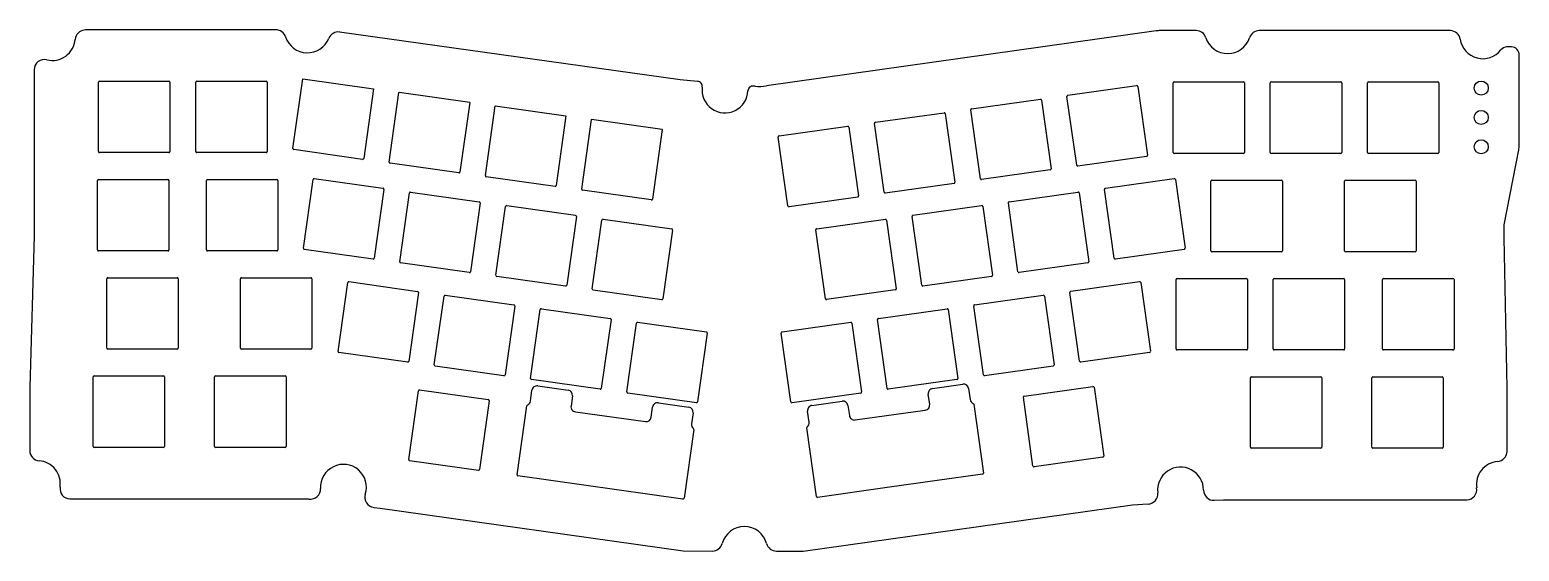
# Model space of a CAD drawing. Header units: millimetres. Extents: x -146 to 146, y -51 to 51.
import ezdxf

# ---------------------------------------------------------------- set-up
doc = ezdxf.new("R2010")
doc.units = ezdxf.units.MM
doc.layers.get('0').update_dxf_attribs({"linetype": 'CONTINUOUS'})

msp = doc.modelspace()

# ---------------------------------------------------------------- linework, layer by layer
for p, q in [((-97.71, 51.04), (-134.39, 51.04)), ((-18.46, 41.24), (-85.22, 50.6)), ((74.77, 50.82), (-1.56, 40.07)), ((82.64, 50.89), (75.63, 50.89)), ((132.18, 50.89), (95.01, 50.89)), ((144.45, 47.68), (143.54, 47.68)), ((145.95, 28.49), (145.95, 46.18)), ((-145.1, 43.24), (-145.1, 10.69)), ((-132.28, 40.99), (-118.68, 40.99)), ((-113.23, 40.99), (-99.63, 40.99)), ((-94.38, 27.8), (-92.46, 41.44)), ((-92.45, 41.47), (-78.59, 39.52)), ((-15.08, 40.95), (-18.46, 41.24)), ((-132.48, 27.19), (-132.48, 40.79)), ((-118.48, 40.79), (-118.48, 27.19)), ((-113.43, 27.19), (-113.43, 40.79)), ((-99.43, 40.79), (-99.43, 27.19)), ((-78.6, 39.49), (-80.51, 25.85)), ((-75.51, 25.15), (-73.6, 38.79)), ((-73.59, 38.82), (-59.73, 36.87)), ((-3.79, 40.01), (-4.13, 40.04)), ((59.22, 24.53), (57.32, 38)), ((57.49, 38.23), (70.96, 40.12)), ((71.19, 39.95), (73.08, 26.48)), ((78.12, 27.03), (78.12, 40.64)), ((78.32, 40.84), (91.92, 40.84)), ((92.12, 40.64), (92.12, 27.03)), ((97.17, 27.03), (97.17, 40.64)), ((97.37, 40.84), (110.97, 40.84)), ((111.17, 40.64), (111.17, 27.03)), ((116.22, 27.03), (116.22, 40.64)), ((116.42, 40.84), (130.02, 40.84)), ((130.22, 40.64), (130.22, 27.03)), ((-59.73, 36.84), (-61.65, 23.2)), ((-56.65, 22.5), (-54.73, 36.14)), ((-54.72, 36.17), (-40.87, 34.22)), ((40.35, 21.88), (38.46, 35.35)), ((38.63, 35.58), (52.1, 37.47)), ((52.33, 37.3), (54.22, 23.83)), ((-40.87, 34.18), (-42.78, 20.55)), ((-37.79, 19.85), (-35.87, 33.49)), ((-35.86, 33.52), (-22, 31.57)), ((0.9, 30.28), (14.37, 32.17)), ((21.49, 19.23), (19.6, 32.7)), ((19.77, 32.93), (33.23, 34.82)), ((33.46, 34.65), (35.35, 21.18)), ((-22, 31.53), (-23.92, 17.9)), ((2.62, 16.58), (0.73, 30.05)), ((14.6, 32), (16.49, 18.53)), ((-118.68, 26.99), (-132.28, 26.99)), ((-99.63, 26.99), (-113.23, 26.99)), ((-80.74, 25.68), (-94.21, 27.58)), ((91.92, 26.83), (78.32, 26.83)), ((110.97, 26.83), (97.37, 26.83)), ((130.02, 26.83), (116.42, 26.83)), ((142.99, 12.85), (145.86, 27.53)), ((-61.88, 23.03), (-75.34, 24.93)), ((54.05, 23.6), (40.58, 21.71)), ((72.91, 26.25), (59.44, 24.36)), ((-132.67, 7.94), (-132.67, 21.55)), ((-132.47, 21.75), (-118.87, 21.75)), ((-118.67, 21.55), (-118.67, 7.94)), ((-111.34, 7.94), (-111.34, 21.55)), ((-111.14, 21.75), (-97.54, 21.75)), ((-97.34, 21.55), (-97.34, 7.94)), ((-92.32, 8.27), (-90.42, 21.75)), ((-90.19, 21.92), (-76.73, 20.02)), ((-43.01, 20.38), (-56.48, 22.27)), ((35.18, 20.95), (21.71, 19.06)), ((64.86, 20.03), (78.33, 21.92)), ((78.56, 21.75), (80.45, 8.28)), ((85.54, 7.79), (85.54, 21.4)), ((85.74, 21.6), (99.34, 21.6)), ((99.54, 21.4), (99.54, 7.79)), ((111.74, 7.79), (111.74, 21.4)), ((111.94, 21.6), (125.54, 21.6)), ((125.74, 21.4), (125.74, 7.79)), ((-76.56, 19.8), (-78.45, 6.32)), ((-73.45, 5.63), (-71.56, 19.1)), ((-71.33, 19.27), (-57.86, 17.37)), ((-24.15, 17.73), (-37.62, 19.62)), ((16.32, 18.3), (2.85, 16.41)), ((46, 17.38), (59.47, 19.27)), ((59.69, 19.1), (61.58, 5.63)), ((66.58, 6.33), (64.69, 19.8)), ((-57.69, 17.15), (-59.59, 3.68)), ((-54.59, 2.97), (-52.69, 16.44)), ((-52.47, 16.62), (-39, 14.72)), ((27.13, 14.73), (40.6, 16.62)), ((40.83, 16.45), (42.72, 2.97)), ((47.72, 3.68), (45.83, 17.15)), ((-38.83, 14.49), (-40.72, 1.02)), ((-35.72, 0.32), (-33.83, 13.79)), ((-33.6, 13.96), (-20.13, 12.07)), ((-19.96, 11.84), (-21.86, -1.63)), ((9.99, -1.62), (8.1, 11.85)), ((8.27, 12.07), (21.74, 13.97)), ((21.96, 13.8), (23.85, 0.32)), ((28.85, 1.03), (26.96, 14.5)), ((142.99, 10.3), (142.99, 12.85)), ((-145.1, 10.69), (-145.95, -18.91)), ((143.56, -19.06), (142.99, 10.3)), ((-118.87, 7.74), (-132.47, 7.74)), ((-97.54, 7.74), (-111.14, 7.74)), ((-78.68, 6.15), (-92.15, 8.05)), ((80.28, 8.05), (66.81, 6.16)), ((99.34, 7.59), (85.74, 7.59)), ((125.54, 7.59), (111.94, 7.59)), ((-59.81, 3.51), (-73.28, 5.4)), ((61.41, 5.4), (47.94, 3.51)), ((-130.86, -11.3), (-130.86, 2.31)), ((-130.66, 2.51), (-117.06, 2.51)), ((-116.86, 2.31), (-116.86, -11.3)), ((-104.67, -11.3), (-104.67, 2.31)), ((-104.47, 2.51), (-90.87, 2.51)), ((-90.67, 2.31), (-90.67, -11.3)), ((-85.53, -11.92), (-83.64, 1.56)), ((-83.41, 1.73), (-69.94, -0.17)), ((-40.95, 0.85), (-54.42, 2.75)), ((-22.08, -1.8), (-35.55, 0.09)), ((23.68, 0.1), (10.21, -1.79)), ((42.55, 2.75), (29.08, 0.86)), ((58.08, -0.16), (71.55, 1.73)), ((71.77, 1.56), (73.66, -11.91)), ((78.69, -11.45), (78.69, 2.15)), ((78.89, 2.35), (92.49, 2.35)), ((92.69, 2.15), (92.69, -11.45)), ((97.74, -11.45), (97.74, 2.15)), ((97.94, 2.35), (111.54, 2.35)), ((111.74, 2.15), (111.74, -11.45)), ((119.17, -11.45), (119.17, 2.15)), ((119.37, 2.35), (132.97, 2.35)), ((133.17, 2.15), (133.17, -11.45)), ((-69.77, -0.39), (-71.67, -13.87)), ((-66.67, -14.56), (-64.77, -1.09)), ((-64.55, -0.92), (-51.08, -2.82)), ((39.21, -2.81), (52.68, -0.92)), ((52.91, -1.09), (54.8, -14.56)), ((59.8, -13.86), (57.91, -0.39)), ((-50.91, -3.04), (-52.8, -16.51)), ((-47.8, -17.22), (-45.91, -3.75)), ((-45.68, -3.58), (-32.21, -5.47)), ((-32.04, -5.7), (-33.94, -19.17)), ((22.07, -19.16), (20.18, -5.69)), ((20.35, -5.46), (33.82, -3.57)), ((34.04, -3.74), (35.94, -17.22)), ((40.93, -16.51), (39.04, -3.04)), ((-28.94, -19.87), (-27.04, -6.4)), ((-26.82, -6.23), (-13.35, -8.12)), ((-13.18, -8.35), (-15.07, -21.82)), ((3.21, -21.81), (1.31, -8.34)), ((1.48, -8.12), (14.95, -6.22)), ((15.18, -6.39), (17.07, -19.87)), ((-117.06, -11.5), (-130.66, -11.5)), ((-90.87, -11.5), (-104.47, -11.5)), ((92.49, -11.65), (78.89, -11.65)), ((111.54, -11.65), (97.94, -11.65)), ((132.97, -11.65), (119.37, -11.65)), ((-71.89, -14.04), (-85.36, -12.14)), ((73.49, -12.14), (60.02, -14.03)), ((-133.53, -30.53), (-133.53, -16.93)), ((-133.33, -16.73), (-119.73, -16.73)), ((-119.53, -16.93), (-119.53, -30.53)), ((-109.72, -30.53), (-109.72, -16.93)), ((-109.52, -16.73), (-95.92, -16.73)), ((-95.72, -16.93), (-95.72, -30.53)), ((-53.03, -16.68), (-66.5, -14.79)), ((-34.16, -19.34), (-47.63, -17.44)), ((35.76, -17.44), (22.3, -19.33)), ((54.63, -14.79), (41.16, -16.68)), ((93.26, -30.69), (93.26, -17.09)), ((93.46, -16.89), (107.06, -16.89)), ((107.26, -17.09), (107.26, -30.69)), ((117.07, -30.69), (117.07, -17.09)), ((117.27, -16.89), (130.87, -16.89)), ((131.07, -17.09), (131.07, -30.69)), ((-145.95, -18.91), (-145.95, -31.35)), ((-71.68, -33.1), (-69.78, -19.63)), ((-69.56, -19.45), (-56.09, -21.35)), ((-47.83, -21.67), (-47.53, -19.53)), ((-46.4, -18.68), (-40.45, -19.51)), ((-15.3, -21.99), (-28.77, -20.1)), ((16.9, -20.09), (3.43, -21.98)), ((30.41, -22.29), (30.13, -20.3)), ((30.98, -19.18), (36.92, -18.34)), ((38.05, -19.19), (38.35, -21.35)), ((48.94, -20.68), (62.41, -18.79)), ((62.63, -18.96), (64.52, -32.44)), ((143.56, -31.5), (143.56, -19.06)), ((-55.92, -21.58), (-57.81, -35.05)), ((-50.45, -36.08), (-48.56, -22.61)), ((-39.6, -20.64), (-39.88, -22.62)), ((-24.15, -24.83), (-23.88, -22.85)), ((-22.75, -22), (-16.8, -22.84)), ((7.33, -22.5), (13.27, -21.66)), ((14.4, -22.51), (14.68, -24.49)), ((39.06, -22.28), (40.95, -35.75)), ((50.66, -34.38), (48.77, -20.91)), ((-39.03, -23.75), (-25.28, -25.68)), ((-15.95, -23.97), (-16.26, -26.12)), ((6.78, -25.77), (6.48, -23.63)), ((15.81, -25.35), (29.55, -23.41)), ((-15.83, -27.21), (-17.73, -40.69)), ((8.22, -40.35), (6.33, -26.88)), ((-119.73, -30.73), (-133.33, -30.73)), ((-95.92, -30.73), (-109.52, -30.73)), ((107.06, -30.89), (93.46, -30.89)), ((130.87, -30.89), (117.27, -30.89)), ((-58.04, -35.22), (-71.51, -33.32)), ((64.35, -32.66), (50.88, -34.55)), ((-17.95, -40.86), (-50.28, -36.31)), ((40.78, -35.98), (22.11, -38.6)), ((-137.82, -40.82), (-91.37, -40.82)), ((-91.37, -40.82), (-91.23, -40.84)), ((22.11, -38.6), (8.44, -40.52)), ((-78.54, -42.49), (-77.3, -42.65)), ((-77.3, -42.65), (-17.87, -51)), ((5.62, -51.04), (70.13, -41.98)), ((70.13, -41.98), (73.24, -41.8)), ((86.2, -41.08), (88.02, -40.98)), ((88.02, -40.98), (135.42, -40.98)), ((-17.87, -51), (-12.17, -51.01)), ((0.37, -51.03), (5.62, -51.04))]:
    msp.add_line(p, q)
for centre in [(138.5, 39.64), (138.5, 33.89), (138.5, 28.14)]:
    msp.add_circle(centre, 1.38)
for centre, radius, start, end in [((-135.05, 49.01), 2, 96.1695, 175.2738), ((-134.39, 42.91), 8.14, 90, 96.1695), ((-97.71, 49.04), 2, 17.9204, 90), ((-91.53, 51.04), 4.5, 197.9204, 338.1288), ((-85.49, 48.62), 2, 82.0117, 158.1288), ((76.44, 34.99), 15.93, 92.9176, 96.0234), ((82.64, 48.89), 2, 17.9192, 89.9988), ((95.01, 48.89), 2, 89.9988, 162.0785), ((132.18, 42.75), 8.14, 87.9384, 89.9989), ((132.4, 48.89), 2, 8.8843, 87.9384), ((-141.53, 49.54), 4.5, 255.997, 355.2738), ((88.83, 50.89), 4.5, 197.9192, 342.0785), ((138.83, 49.89), 4.5, 188.8843, 321.8218), ((143.54, 46.18), 1.5, 90, 141.8218), ((144.45, 46.18), 1.5, 0, 90), ((-143.1, 43.24), 2, 75.997, 180), ((-132.28, 40.79), 0.2, 90, 180), ((-118.68, 40.79), 0.2, 0, 90), ((-113.23, 40.79), 0.2, 90, 180), ((-99.63, 40.79), 0.2, 0, 90), ((-92.26, 41.41), 0.2, 163.0575, 171.9939), ((-15.16, 39.96), 1, -7.0768, 85.2239), ((-78.79, 39.51), 0.2, -8.0061, 2.6049), ((-73.4, 38.76), 0.2, 163.0575, 171.9939), ((-9.7, 39.28), 4.5, 172.9232, 357.5245), ((-4.21, 39.04), 1, 85.2239, 177.5245), ((-2.96, 49.97), 10, 265.2239, 278.0182), ((57.52, 38.03), 0.2, 97.9939, 187.9939), ((70.99, 39.92), 0.2, 7.9939, 97.9939), ((78.32, 40.64), 0.2, 90, 180), ((91.92, 40.64), 0.2, 0, 90), ((97.37, 40.64), 0.2, 90, 180), ((110.97, 40.64), 0.2, 0, 90), ((116.42, 40.64), 0.2, 90, 180), ((130.02, 40.64), 0.2, 0, 90), ((-59.93, 36.86), 0.2, -8.0061, 2.6049), ((-54.53, 36.11), 0.2, 163.0575, 171.9939), ((38.66, 35.38), 0.2, 97.9939, 187.9939), ((52.13, 37.27), 0.2, 7.9939, 97.9939), ((-41.07, 34.21), 0.2, -8.0061, 2.6049), ((-35.67, 33.46), 0.2, 163.0575, 171.9939), ((14.4, 31.97), 0.2, 7.9939, 97.9939), ((19.79, 32.73), 0.2, 97.9939, 187.9939), ((33.26, 34.62), 0.2, 7.9939, 97.9939), ((-22.2, 31.56), 0.2, -8.0061, 2.6049), ((0.93, 30.08), 0.2, 97.9939, 187.9939), ((-132.28, 27.19), 0.2, 180, 270), ((-118.68, 27.19), 0.2, -90, 0), ((-113.23, 27.19), 0.2, 180, 270), ((-99.63, 27.19), 0.2, -90, 0), ((-94.18, 27.77), 0.2, 171.9939, 261.9939), ((72.88, 26.45), 0.2, -82.0061, 7.9939), ((78.32, 27.03), 0.2, 180, 270), ((91.92, 27.03), 0.2, 270, 360), ((97.37, 27.03), 0.2, 180, 270), ((110.97, 27.03), 0.2, -90, 0), ((116.42, 27.03), 0.2, 180, 270), ((130.02, 27.03), 0.2, -90, 0), ((140.95, 28.49), 5, -11.0502, 0), ((-80.71, 25.88), 0.2, 261.9939, 351.9939), ((-75.32, 25.13), 0.2, 171.9939, 261.9939), ((54.02, 23.8), 0.2, -82.0061, 7.9939), ((59.41, 24.56), 0.2, 187.9939, 277.9939), ((-132.47, 21.55), 0.2, 90, 180), ((-118.87, 21.55), 0.2, 0, 90), ((-111.14, 21.55), 0.2, 90, 180), ((-97.54, 21.55), 0.2, 0, 90), ((-90.22, 21.72), 0.2, 81.9939, 171.9939), ((-61.85, 23.23), 0.2, 261.9939, 351.9939), ((-56.45, 22.47), 0.2, 171.9939, 261.9939), ((-42.98, 20.58), 0.2, 261.9939, 351.9939), ((35.15, 21.15), 0.2, -82.0061, 7.9939), ((40.55, 21.91), 0.2, 187.9939, 277.9939), ((78.36, 21.72), 0.2, 7.9939, 97.9939), ((85.74, 21.4), 0.2, 90, 180), ((99.34, 21.4), 0.2, 0, 90), ((111.94, 21.4), 0.2, 90, 180), ((125.54, 21.4), 0.2, 0, 90), ((-76.75, 19.82), 0.2, -8.0061, 81.9939), ((-71.36, 19.07), 0.2, 81.9939, 171.9939), ((-37.59, 19.82), 0.2, 171.9939, 261.9939), ((-24.12, 17.92), 0.2, 261.9939, 351.9939), ((16.29, 18.5), 0.2, -82.0061, 7.9939), ((21.69, 19.26), 0.2, 187.9939, 277.9939), ((59.49, 19.07), 0.2, 7.9939, 97.9939), ((64.89, 19.83), 0.2, 97.9939, 187.9939), ((-57.89, 17.18), 0.2, -8.0061, 81.9939), ((-52.49, 16.42), 0.2, 81.9939, 171.9939), ((-39.02, 14.52), 0.2, -8.0061, 81.9939), ((2.82, 16.61), 0.2, 187.9939, 277.9939), ((27.16, 14.53), 0.2, 97.9939, 187.9939), ((40.63, 16.42), 0.2, 7.9939, 97.9939), ((46.02, 17.18), 0.2, 97.9939, 187.9939), ((-33.63, 13.76), 0.2, 81.9939, 171.9939), ((-20.16, 11.87), 0.2, -8.0061, 81.9939), ((8.29, 11.88), 0.2, 97.9939, 187.9939), ((21.76, 13.77), 0.2, 7.9939, 97.9939), ((-132.47, 7.94), 0.2, 180, 270), ((-118.87, 7.94), 0.2, 270, 360), ((-111.14, 7.94), 0.2, 180, 270), ((-97.54, 7.94), 0.2, 270, 360), ((-92.12, 8.25), 0.2, 171.9939, 261.9939), ((-78.65, 6.35), 0.2, 261.9939, 351.9939), ((66.78, 6.36), 0.2, 187.9939, 277.9939), ((80.25, 8.25), 0.2, -82.0061, 7.9939), ((85.74, 7.79), 0.2, 180, 270), ((99.34, 7.79), 0.2, -90, 0), ((111.94, 7.79), 0.2, 180, 270), ((125.54, 7.79), 0.2, -90, 0), ((-73.25, 5.6), 0.2, 171.9939, 261.9939), ((-59.78, 3.7), 0.2, 261.9939, 351.9939), ((-54.39, 2.94), 0.2, 171.9939, 261.9939), ((42.52, 2.95), 0.2, -82.0061, 7.9939), ((47.92, 3.71), 0.2, 187.9939, 277.9939), ((61.38, 5.6), 0.2, -82.0061, 7.9939), ((-130.66, 2.31), 0.2, 90, 180), ((-117.06, 2.31), 0.2, 0, 90), ((-104.47, 2.31), 0.2, 90, 180), ((-90.87, 2.31), 0.2, 0, 90), ((-83.44, 1.53), 0.2, 81.9939, 171.9939), ((-40.92, 1.05), 0.2, 261.9939, 351.9939), ((-35.52, 0.29), 0.2, 171.9939, 261.9939), ((23.66, 0.29), 0.2, -82.0061, 7.9939), ((29.05, 1.05), 0.2, 187.9939, 277.9939), ((71.57, 1.53), 0.2, 7.9939, 97.9939), ((78.89, 2.15), 0.2, 90, 180), ((92.49, 2.15), 0.2, 0, 90), ((97.94, 2.15), 0.2, 90, 180), ((111.54, 2.15), 0.2, 0, 90), ((119.37, 2.15), 0.2, 90, 180), ((132.97, 2.15), 0.2, 0, 90), ((-69.97, -0.37), 0.2, -8.0061, 81.9939), ((-64.57, -1.12), 0.2, 81.9939, 171.9939), ((-51.11, -3.01), 0.2, -8.0061, 81.9939), ((-22.05, -1.6), 0.2, 261.9939, 351.9939), ((10.19, -1.6), 0.2, 187.9939, 277.9939), ((39.24, -3.01), 0.2, 97.9939, 187.9939), ((52.71, -1.12), 0.2, 7.9939, 97.9939), ((58.1, -0.36), 0.2, 97.9939, 187.9939), ((-45.71, -3.77), 0.2, 81.9939, 171.9939), ((-32.24, -5.67), 0.2, -8.0061, 81.9939), ((20.38, -5.66), 0.2, 97.9939, 187.9939), ((33.85, -3.77), 0.2, 7.9939, 97.9939), ((-26.85, -6.43), 0.2, 81.9939, 171.9939), ((-13.38, -8.32), 0.2, -8.0061, 81.9939), ((1.51, -8.31), 0.2, 97.9939, 187.9939), ((14.98, -6.42), 0.2, 7.9939, 97.9939), ((-130.66, -11.3), 0.2, 180, 270), ((-117.06, -11.3), 0.2, -90, 0), ((-104.47, -11.3), 0.2, 180, 270), ((-90.87, -11.3), 0.2, -90, 0), ((78.89, -11.45), 0.2, 180, 270), ((92.49, -11.45), 0.2, -90, 0), ((97.94, -11.45), 0.2, 180, 270), ((111.54, -11.45), 0.2, 270, 360), ((119.37, -11.45), 0.2, 180, 270), ((132.97, -11.45), 0.2, 270, 360), ((-85.33, -11.94), 0.2, 171.9939, 261.9939), ((-71.87, -13.84), 0.2, 261.9939, 351.9939), ((-66.47, -14.59), 0.2, 171.9939, 261.9939), ((54.6, -14.59), 0.2, -82.0061, 7.9939), ((60, -13.83), 0.2, 187.9939, 277.9939), ((73.47, -11.94), 0.2, -82.0061, 7.9939), ((-133.33, -16.93), 0.2, 90, 180), ((-119.73, -16.93), 0.2, 0, 90), ((-109.52, -16.93), 0.2, 90, 180), ((-95.92, -16.93), 0.2, 0, 90), ((-53, -16.49), 0.2, 261.9939, 351.9939), ((-47.61, -17.25), 0.2, 171.9939, 261.9939), ((35.74, -17.24), 0.2, -82.0061, 7.9939), ((41.13, -16.48), 0.2, 187.9939, 277.9939), ((93.46, -17.09), 0.2, 90, 180), ((107.06, -17.09), 0.2, 0, 90), ((117.27, -17.09), 0.2, 90, 180), ((130.87, -17.09), 0.2, 0, 90), ((-69.59, -19.65), 0.2, 81.9939, 171.9939), ((-46.54, -19.67), 1, 81.997, 171.997), ((-40.59, -20.5), 1, -8.003, 81.997), ((-34.14, -19.14), 0.2, 261.9939, 351.9939), ((-28.74, -19.9), 0.2, 171.9939, 261.9939), ((16.87, -19.89), 0.2, -82.0061, 7.9939), ((22.27, -19.13), 0.2, 187.9939, 277.9939), ((31.12, -20.17), 1, 97.9968, 187.9968), ((37.06, -19.33), 1, 7.9968, 97.9968), ((62.43, -18.99), 0.2, 7.9939, 97.9939), ((-56.12, -21.55), 0.2, -8.0061, 81.9939), ((-48.36, -22.64), 0.2, 112.2843, 171.9939), ((-48.82, -21.53), 1, 292.2843, 351.997), ((-38.89, -22.76), 1, 171.997, 261.997), ((-22.89, -22.99), 1, 81.997, 171.997), ((-16.94, -23.83), 1, -8.003, 81.997), ((-15.27, -21.79), 0.2, 261.9939, 351.9939), ((3.4, -21.79), 0.2, 187.9939, 277.9939), ((7.47, -23.49), 1, 97.9968, 187.9968), ((13.41, -22.65), 1, 7.9968, 97.9968), ((29.42, -22.42), 1, -82.0032, 7.9968), ((39.34, -21.21), 1, 187.9968, 246.1501), ((38.86, -22.31), 0.2, 7.9939, 66.1501), ((48.96, -20.88), 0.2, 97.9939, 187.9939), ((-25.14, -24.69), 1, 261.997, 351.997), ((-15.27, -26.26), 1, 171.997, 230.4548), ((5.79, -25.91), 1, -52.0426, 7.9968), ((15.67, -24.36), 1, 187.9968, 277.9968), ((-16.03, -27.19), 0.2, -8.0061, 50.4548), ((6.53, -26.85), 0.2, 127.9574, 187.9939), ((-143.95, -31.35), 2, 180, 265.5238), ((-133.33, -30.53), 0.2, 180, 270), ((-119.73, -30.53), 0.2, 270, 360), ((-109.52, -30.53), 0.2, 180, 270), ((-95.92, -30.53), 0.2, 270, 360), ((93.46, -30.69), 0.2, 180, 270), ((107.06, -30.69), 0.2, 270, 360), ((117.27, -30.69), 0.2, 180, 270), ((130.87, -30.69), 0.2, 270, 360), ((141.56, -31.5), 2, -85.5729, 0), ((-144.46, -37.83), 4.5, -8.7517, 85.5238), ((-84.48, -38.54), 4.5, -17.602, 182.7911), ((-71.48, -33.13), 0.2, 171.9939, 261.9939), ((50.86, -34.36), 0.2, 187.9939, 277.9939), ((64.33, -32.46), 0.2, -82.0061, 7.9939), ((79.58, -39.08), 4.5, -0.0515, 186.4418), ((142.06, -37.98), 4.5, 94.4271, 188.8011), ((-58.01, -35.02), 0.2, 261.9939, 351.9939), ((-50.26, -36.11), 0.2, 171.9939, 261.9939), ((40.75, -35.78), 0.2, -81.994, 7.9939), ((-138.03, -38.82), 2, 171.2483, 268.0071), ((-137.82, -32.69), 8.13, 268.0071, 270), ((-90.97, -38.85), 2, -97.4055, 2.7911), ((-78.29, -40.5), 2, 162.398, 262.5945), ((-17.93, -40.66), 0.2, 261.9939, 351.9939), ((8.42, -40.32), 0.2, 187.9939, 277.9939), ((73.13, -39.81), 2, -86.8048, 6.4418), ((86.08, -39.08), 2, 179.9485, 273.1952), ((135.63, -38.97), 2, -88.0009, 8.8011), ((135.42, -32.84), 8.14, 270, 271.9991), ((-5.9, -50.72), 4.5, 15.0756, 164.7185), ((-12.17, -49.01), 2, 269.897, 344.7185), ((0.38, -49.03), 2, 195.0756, 269.897)]:
    msp.add_arc(centre, radius, start, end)

doc.saveas('drawing.dxf')
